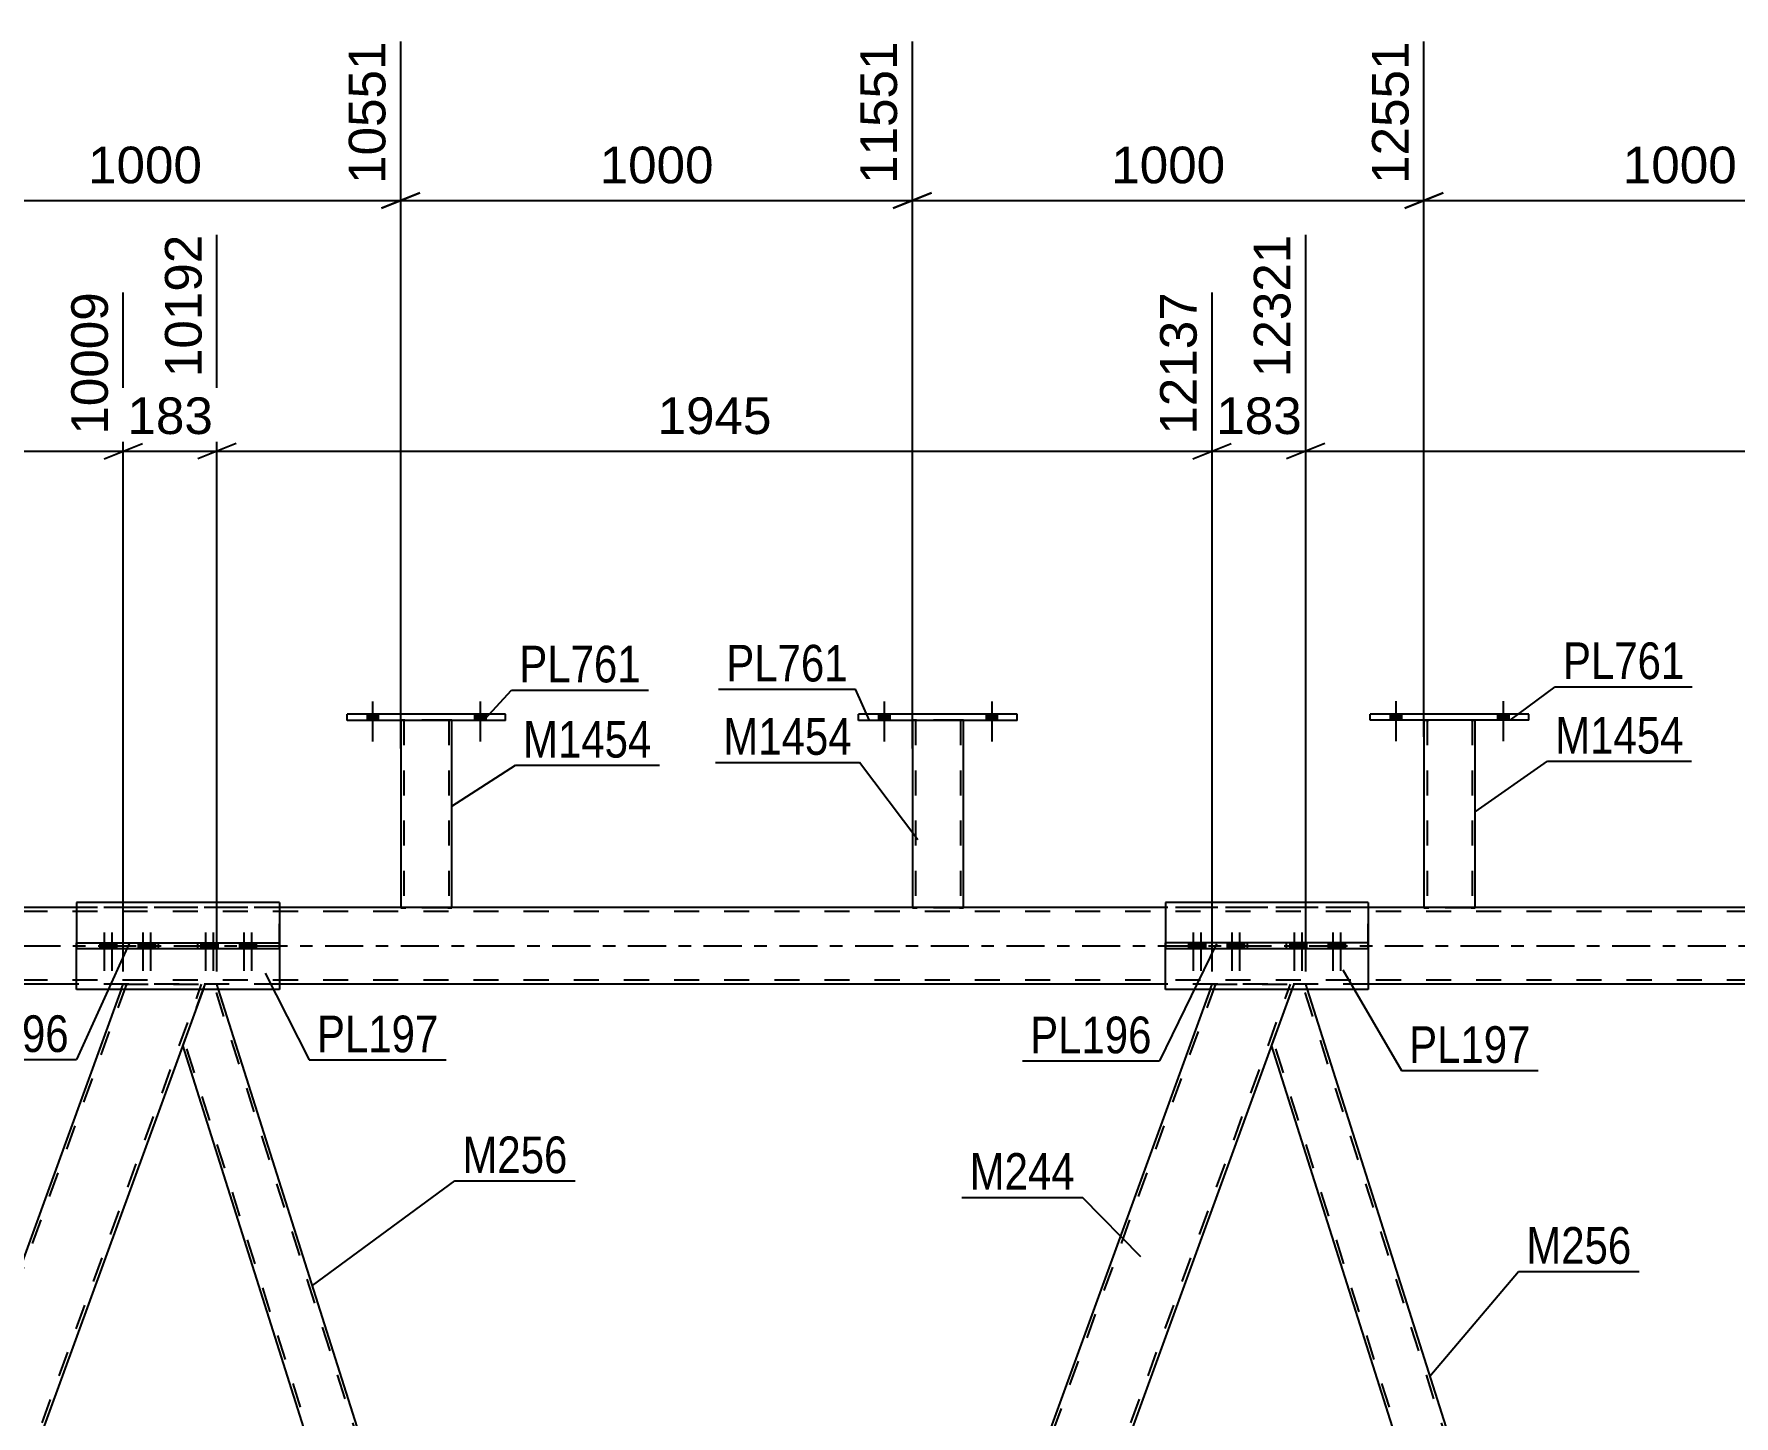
# Model space of a CAD drawing. Header units: millimetres. Extents: x -147 to 694, y -404 to 190.
# Drawn here: x 370.3 to 503.3, y -36.7 to 71.3 of the extents above; entities that cross this region are included whole.
import ezdxf

# ---------------------------------------------------------------- set-up
doc = ezdxf.new("R2010")
doc.units = ezdxf.units.MM
doc.linetypes.add('DXK_LINE_DOT2', pattern=[3.9198, 1.9599, -1.9599])
doc.linetypes.add('DXK_LINE_DOT3', pattern=[5.9187, 2.979, -0.9799, 0.9799, -0.9799])
doc.styles.add('Arial', font='ARIAL.TTF', dxfattribs={"height": 0.2})
doc.styles.add('Arial Narrow', font='ARIALN.TTF', dxfattribs={"height": 0.2})

# ---------------------------------------------------------------- blocks, each defined once
blk = doc.blocks.new('Part-318897192-3953 - 3274')
at = {"color": 2, "linetype": 'Continuous'}
for p, q in [((474.66, 3.4), (458.81, 3.4)), ((458.81, 3.4), (458.81, 0.24)), ((474.66, 3.4), (474.66, 0.24)), ((458.81, -3.4), (458.81, -0.24)), ((474.66, -0.24), (474.66, -3.4)), ((474.66, -3.4), (458.81, -3.4))]:
    blk.add_line(p, q, dxfattribs=at)
at = {"color": 7, "linetype": 'DXK_LINE_DOT2'}
for p, q in [((458.81, 3.4), (458.81, -0.24)), ((474.66, -0.24), (474.66, 3.4)), ((458.81, -0.24), (458.81, 0.24)), ((474.66, -0.24), (474.66, 0.24))]:
    blk.add_line(p, q, dxfattribs=at)
blk = doc.blocks.new('Bolt-318897192-3302 - 3274')
at = {"linetype": 'Continuous'}
for points in [[(376.2, 0.24), (375.48, 0.24), (375.48, -0.24), (376.2, -0.24)], [(376.8, 0.24), (376.08, 0.24), (376.08, -0.24), (376.8, -0.24)], [(379.21, 0.24), (378.49, 0.24), (378.49, -0.24), (379.21, -0.24)], [(379.82, 0.24), (379.1, 0.24), (379.1, -0.24), (379.82, -0.24)]]:
    blk.add_hatch(color=1, dxfattribs=at).paths.add_polyline_path(points)
at = {"color": 1, "linetype": 'Continuous'}
for p, q in [((375.48, 0.24), (375.48, -0.24)), ((375.84, 1.04), (375.84, -1.96)), ((376.08, 0.24), (376.08, -0.24)), ((376.2, 0.24), (376.2, -0.24)), ((376.44, 1.04), (376.44, -1.96)), ((376.8, 0.24), (376.8, -0.24)), ((378.49, 0.24), (378.49, -0.24)), ((378.85, 1.04), (378.85, -1.96)), ((379.1, 0.24), (379.1, -0.24)), ((379.21, 0.24), (379.21, -0.24)), ((379.46, 1.04), (379.46, -1.96)), ((379.82, 0.24), (379.82, -0.24))]:
    blk.add_line(p, q, dxfattribs=at)
blk = doc.blocks.new('Part-318897192-3307 - 3274')
at = {"color": 2, "linetype": 'Continuous'}
for p, q in [((389.53, 3.4), (373.67, 3.4)), ((373.67, 3.4), (373.67, 0.24)), ((389.53, 3.4), (389.53, 0.24)), ((373.67, -3.4), (373.67, -0.24)), ((389.53, -0.24), (389.53, -3.4)), ((389.53, -3.4), (373.67, -3.4))]:
    blk.add_line(p, q, dxfattribs=at)
at = {"color": 7, "linetype": 'DXK_LINE_DOT2'}
for p, q in [((373.67, 3.4), (373.67, -0.24)), ((389.53, -0.24), (389.53, 3.4)), ((373.67, -0.24), (373.67, 0.24)), ((389.53, -0.24), (389.53, 0.24))]:
    blk.add_line(p, q, dxfattribs=at)
blk = doc.blocks.new('Part-318897192-3312 - 3274')
at = {"color": 2, "linetype": 'Continuous'}
for p, q in [((373.67, 0.24), (389.53, 0.24)), ((373.67, 0.24), (373.67, -0.24)), ((380.08, -0.24), (380.08, 0.24)), ((383.12, 0.24), (383.12, -0.24)), ((389.53, 0.24), (389.53, -0.24)), ((389.53, -0.24), (373.67, -0.24))]:
    blk.add_line(p, q, dxfattribs=at)
blk = doc.blocks.new('Bolt-318897192-3947 - 3274')
at = {"linetype": 'Continuous'}
for points in [[(469.24, 0.24), (468.52, 0.24), (468.52, -0.24), (469.24, -0.24)], [(469.84, 0.24), (469.12, 0.24), (469.12, -0.24), (469.84, -0.24)], [(472.26, 0.24), (471.54, 0.24), (471.54, -0.24), (472.26, -0.24)], [(472.86, 0.24), (472.14, 0.24), (472.14, -0.24), (472.86, -0.24)]]:
    blk.add_hatch(color=1, dxfattribs=at).paths.add_polyline_path(points)
at = {"color": 1, "linetype": 'Continuous'}
for p, q in [((468.52, 0.24), (468.52, -0.24)), ((468.88, 1.04), (468.88, -1.96)), ((469.12, 0.24), (469.12, -0.24)), ((469.24, 0.24), (469.24, -0.24)), ((469.48, 1.04), (469.48, -1.96)), ((469.84, 0.24), (469.84, -0.24)), ((471.54, 0.24), (471.54, -0.24)), ((471.9, 1.04), (471.9, -1.96)), ((472.14, 0.24), (472.14, -0.24)), ((472.26, 0.24), (472.26, -0.24)), ((472.5, 1.04), (472.5, -1.96)), ((472.86, 0.24), (472.86, -0.24))]:
    blk.add_line(p, q, dxfattribs=at)
blk = doc.blocks.new('Part-318897192-3668 - 3274')
at = {"color": 2, "linetype": 'Continuous'}
for p, q in [((479.02, 17.64), (479.02, 3)), ((483.02, 3), (483.02, 17.64))]:
    blk.add_line(p, q, dxfattribs=at)
at = {"color": 7, "linetype": 'DXK_LINE_DOT2'}
for p, q in [((479.02, 17.64), (479.02, 17.64)), ((479.02, 17.64), (479.02, 17.64)), ((479.02, 17.64), (479.02, 17.64)), ((479.05, 17.64), (479.02, 17.64)), ((479.02, 17.64), (479.05, 17.64)), ((479.16, 17.64), (479.05, 17.64)), ((479.05, 17.64), (479.16, 17.64)), ((479.31, 17.64), (479.16, 17.64)), ((479.16, 17.64), (479.31, 17.64)), ((479.26, 17.64), (479.26, 17.64)), ((479.26, 17.64), (479.26, 2.99)), ((479.27, 17.64), (479.26, 17.64)), ((479.26, 17.64), (479.27, 17.64)), ((479.33, 17.64), (479.27, 17.64)), ((479.27, 17.64), (479.33, 17.64)), ((482.72, 17.64), (479.31, 17.64)), ((482.72, 17.64), (479.31, 17.64)), ((482.63, 17.64), (479.33, 17.64)), ((479.33, 17.64), (479.4, 17.64)), ((482.71, 17.64), (479.4, 17.64)), ((482.71, 17.64), (482.63, 17.64)), ((482.76, 17.64), (482.71, 17.64)), ((482.71, 17.64), (482.76, 17.64)), ((482.72, 17.64), (482.88, 17.64)), ((482.88, 17.64), (482.72, 17.64)), ((482.78, 17.64), (482.76, 17.64)), ((482.76, 17.64), (482.78, 17.64)), ((482.78, 17.64), (482.78, 17.64)), ((482.78, 17.64), (482.78, 2.99)), ((482.88, 17.64), (482.98, 17.64)), ((482.98, 17.64), (482.88, 17.64)), ((482.98, 17.64), (483.02, 17.64)), ((483.02, 17.64), (482.98, 17.64)), ((483.02, 17.64), (483.02, 17.64)), ((483.02, 17.64), (483.02, 17.64)), ((483.02, 17.64), (483.02, 17.64)), ((479.02, 3), (479.02, 2.99)), ((479.02, 2.99), (479.02, 2.99)), ((479.05, 2.99), (479.02, 2.99)), ((479.02, 2.99), (479.05, 2.99)), ((479.16, 2.99), (479.05, 2.99)), ((479.05, 2.99), (479.16, 2.99)), ((479.31, 2.99), (479.16, 2.99)), ((479.16, 2.99), (479.31, 2.99)), ((479.27, 2.99), (479.26, 2.99)), ((479.26, 2.99), (479.27, 2.99)), ((479.33, 2.99), (479.27, 2.99)), ((479.27, 2.99), (479.33, 2.99)), ((482.72, 2.99), (479.31, 2.99)), ((482.72, 2.99), (479.31, 2.99)), ((482.63, 2.99), (479.33, 2.99)), ((479.33, 2.99), (479.4, 2.99)), ((482.71, 2.99), (479.4, 2.99)), ((482.71, 2.99), (482.63, 2.99)), ((482.76, 2.99), (482.71, 2.99)), ((482.71, 2.99), (482.76, 2.99)), ((482.72, 2.99), (482.88, 2.99)), ((482.88, 2.99), (482.72, 2.99)), ((482.78, 2.99), (482.76, 2.99)), ((482.76, 2.99), (482.78, 2.99)), ((482.88, 2.99), (482.98, 2.99)), ((482.98, 2.99), (482.88, 2.99)), ((482.98, 2.99), (483.02, 2.99)), ((483.02, 2.99), (482.98, 2.99)), ((483.02, 2.99), (483.02, 3)), ((483.02, 2.99), (483.02, 3)), ((483.02, 2.99), (483.02, 2.99))]:
    blk.add_line(p, q, dxfattribs=at)
blk = doc.blocks.new('Part-318897192-3454 - 3274')
at = {"color": 2, "linetype": 'Continuous'}
for p, q in [((474.82, 17.64), (474.82, 18.12)), ((487.22, 18.12), (474.82, 18.12)), ((487.22, 17.64), (474.82, 17.64)), ((487.22, 17.64), (487.22, 18.12))]:
    blk.add_line(p, q, dxfattribs=at)
blk = doc.blocks.new('Part-318897192-3484 - 3274')
at = {"color": 7, "linetype": 'DXK_LINE_DOT2'}
for p, q in [((575.22, 2.68), (-23.04, 2.68)), ((575.22, 3), (118.27, 3)), ((389.53, 3), (373.67, 3)), ((474.66, 3), (458.81, 3)), ((575.22, -2.68), (-23.04, -2.68)), ((389.53, -3), (373.67, -3)), ((474.66, -3), (458.81, -3))]:
    blk.add_line(p, q, dxfattribs=at)
at = {"color": 2, "linetype": 'Continuous'}
for p, q in [((373.67, 3), (304.39, 3)), ((458.81, 3), (389.53, 3)), ((543.94, 3), (474.66, 3)), ((373.67, -3), (304.39, -3)), ((458.81, -3), (389.53, -3)), ((543.94, -3), (474.66, -3))]:
    blk.add_line(p, q, dxfattribs=at)
at = {"color": 7, "linetype": 'DXK_LINE_DOT3'}
blk.add_line((-33.04, 0), (575.22, 0), dxfattribs=at)
blk = doc.blocks.new('Part-318897192-3640 - 3274')
at = {"color": 7, "linetype": 'DXK_LINE_DOT2'}
for p, q in [((399.02, 17.64), (399.02, 17.64)), ((399.02, 17.64), (399.02, 17.63)), ((399.02, 17.64), (399.02, 17.63)), ((399.06, 17.64), (399.02, 17.64)), ((399.02, 17.64), (399.06, 17.64)), ((399.16, 17.64), (399.06, 17.64)), ((399.06, 17.64), (399.16, 17.64)), ((399.32, 17.64), (399.16, 17.64)), ((399.16, 17.64), (399.32, 17.64)), ((399.26, 17.64), (399.26, 17.64)), ((399.26, 17.64), (399.26, 2.99)), ((399.28, 17.64), (399.26, 17.64)), ((399.26, 17.64), (399.28, 17.64)), ((399.33, 17.64), (399.28, 17.64)), ((399.28, 17.64), (399.33, 17.64)), ((402.73, 17.64), (399.32, 17.64)), ((402.73, 17.64), (399.32, 17.64)), ((402.63, 17.64), (399.33, 17.64)), ((399.33, 17.64), (399.41, 17.64)), ((402.71, 17.64), (399.41, 17.64)), ((402.71, 17.64), (402.63, 17.64)), ((402.76, 17.64), (402.71, 17.64)), ((402.71, 17.64), (402.76, 17.64)), ((402.73, 17.64), (402.88, 17.64)), ((402.88, 17.64), (402.73, 17.64)), ((402.78, 17.64), (402.76, 17.64)), ((402.76, 17.64), (402.78, 17.64)), ((402.78, 17.64), (402.78, 17.64)), ((402.78, 17.64), (402.78, 2.99)), ((402.88, 17.64), (402.99, 17.64)), ((402.99, 17.64), (402.88, 17.64)), ((402.99, 17.64), (403.02, 17.64)), ((403.02, 17.64), (402.99, 17.64)), ((403.02, 17.64), (403.02, 17.64)), ((403.02, 17.64), (403.02, 17.63)), ((403.02, 17.63), (403.02, 17.64)), ((399.02, 3), (399.02, 2.99)), ((399.02, 2.99), (399.02, 2.99)), ((399.06, 2.99), (399.02, 2.99)), ((399.02, 2.99), (399.06, 2.99)), ((399.16, 2.99), (399.06, 2.99)), ((399.06, 2.99), (399.16, 2.99)), ((399.32, 2.99), (399.16, 2.99)), ((399.16, 2.99), (399.32, 2.99)), ((399.28, 2.99), (399.26, 2.99)), ((399.26, 2.99), (399.28, 2.99)), ((399.33, 2.99), (399.28, 2.99)), ((399.28, 2.99), (399.33, 2.99)), ((402.73, 2.99), (399.32, 2.99)), ((402.73, 2.99), (399.32, 2.99)), ((402.63, 2.99), (399.33, 2.99)), ((399.33, 2.99), (399.41, 2.99)), ((402.71, 2.99), (399.41, 2.99)), ((402.71, 2.99), (402.63, 2.99)), ((402.76, 2.99), (402.71, 2.99)), ((402.71, 2.99), (402.76, 2.99)), ((402.73, 2.99), (402.88, 2.99)), ((402.88, 2.99), (402.73, 2.99)), ((402.78, 2.99), (402.76, 2.99)), ((402.76, 2.99), (402.78, 2.99)), ((402.88, 2.99), (402.99, 2.99)), ((402.99, 2.99), (402.88, 2.99)), ((402.99, 2.99), (403.02, 2.99)), ((403.02, 2.99), (402.99, 2.99)), ((403.02, 2.99), (403.02, 3)), ((403.02, 2.99), (403.02, 3)), ((403.02, 2.99), (403.02, 2.99))]:
    blk.add_line(p, q, dxfattribs=at)
at = {"color": 2, "linetype": 'Continuous'}
for p, q in [((399.02, 17.63), (399.02, 3)), ((403.02, 3), (403.02, 17.63))]:
    blk.add_line(p, q, dxfattribs=at)
blk = doc.blocks.new('Part-318897192-3645 - 3274')
at = {"color": 2, "linetype": 'Continuous'}
for p, q in [((394.82, 17.63), (394.82, 18.11)), ((407.22, 18.11), (394.82, 18.11)), ((407.22, 17.63), (394.82, 17.63)), ((407.22, 17.63), (407.22, 18.11))]:
    blk.add_line(p, q, dxfattribs=at)
blk = doc.blocks.new('Part-318897192-3650 - 3274')
at = {"color": 7, "linetype": 'DXK_LINE_DOT2'}
for p, q in [((439.02, 17.64), (439.02, 17.64)), ((439.02, 17.64), (439.02, 17.63)), ((439.02, 17.64), (439.02, 17.63)), ((439.05, 17.64), (439.02, 17.64)), ((439.02, 17.64), (439.05, 17.64)), ((439.16, 17.64), (439.05, 17.64)), ((439.05, 17.64), (439.16, 17.64)), ((439.31, 17.64), (439.16, 17.64)), ((439.16, 17.64), (439.31, 17.64)), ((439.26, 17.64), (439.26, 17.64)), ((439.26, 17.64), (439.26, 2.99)), ((439.27, 17.64), (439.26, 17.64)), ((439.26, 17.64), (439.27, 17.64)), ((439.33, 17.64), (439.27, 17.64)), ((439.27, 17.64), (439.33, 17.64)), ((442.72, 17.64), (439.31, 17.64)), ((442.72, 17.64), (439.31, 17.64)), ((442.63, 17.64), (439.33, 17.64)), ((439.33, 17.64), (439.4, 17.64)), ((442.71, 17.64), (439.4, 17.64)), ((442.71, 17.64), (442.63, 17.64)), ((442.76, 17.64), (442.71, 17.64)), ((442.71, 17.64), (442.76, 17.64)), ((442.72, 17.64), (442.88, 17.64)), ((442.88, 17.64), (442.72, 17.64)), ((442.78, 17.64), (442.76, 17.64)), ((442.76, 17.64), (442.78, 17.64)), ((442.78, 17.64), (442.78, 17.64)), ((442.78, 17.64), (442.78, 2.99)), ((442.88, 17.64), (442.98, 17.64)), ((442.98, 17.64), (442.88, 17.64)), ((442.98, 17.64), (443.02, 17.64)), ((443.02, 17.64), (442.98, 17.64)), ((443.02, 17.64), (443.02, 17.64)), ((443.02, 17.64), (443.02, 17.63)), ((443.02, 17.63), (443.02, 17.64)), ((439.02, 3), (439.02, 2.99)), ((439.02, 2.99), (439.02, 2.99)), ((439.05, 2.99), (439.02, 2.99)), ((439.02, 2.99), (439.05, 2.99)), ((439.16, 2.99), (439.05, 2.99)), ((439.05, 2.99), (439.16, 2.99)), ((439.31, 2.99), (439.16, 2.99)), ((439.16, 2.99), (439.31, 2.99)), ((439.27, 2.99), (439.26, 2.99)), ((439.26, 2.99), (439.27, 2.99)), ((439.33, 2.99), (439.27, 2.99)), ((439.27, 2.99), (439.33, 2.99)), ((442.72, 2.99), (439.31, 2.99)), ((442.72, 2.99), (439.31, 2.99)), ((442.63, 2.99), (439.33, 2.99)), ((439.33, 2.99), (439.4, 2.99)), ((442.71, 2.99), (439.4, 2.99)), ((442.71, 2.99), (442.63, 2.99)), ((442.76, 2.99), (442.71, 2.99)), ((442.71, 2.99), (442.76, 2.99)), ((442.72, 2.99), (442.88, 2.99)), ((442.88, 2.99), (442.72, 2.99)), ((442.78, 2.99), (442.76, 2.99)), ((442.76, 2.99), (442.78, 2.99)), ((442.88, 2.99), (442.98, 2.99)), ((442.98, 2.99), (442.88, 2.99)), ((442.98, 2.99), (443.02, 2.99)), ((443.02, 2.99), (442.98, 2.99)), ((443.02, 2.99), (443.02, 3)), ((443.02, 2.99), (443.02, 3)), ((443.02, 2.99), (443.02, 2.99))]:
    blk.add_line(p, q, dxfattribs=at)
at = {"color": 2, "linetype": 'Continuous'}
for p, q in [((439.02, 17.63), (439.02, 3)), ((443.02, 3), (443.02, 17.63))]:
    blk.add_line(p, q, dxfattribs=at)
blk = doc.blocks.new('Bolt-318897192-3653 - 3274')
at = {"linetype": 'Continuous'}
for points in [[(476.38, 17.64), (477.26, 17.64), (477.26, 18.12), (476.38, 18.12)], [(484.78, 17.64), (485.66, 17.64), (485.66, 18.12), (484.78, 18.12)]]:
    blk.add_hatch(color=1, dxfattribs=at).paths.add_polyline_path(points)
at = {"color": 1, "linetype": 'Continuous'}
for p, q in [((476.82, 19.12), (476.82, 16)), ((485.22, 19.12), (485.22, 16)), ((476.38, 18.12), (476.38, 17.64)), ((477.26, 18.12), (477.26, 17.64)), ((484.78, 18.12), (484.78, 17.64)), ((485.66, 18.12), (485.66, 17.64))]:
    blk.add_line(p, q, dxfattribs=at)
blk = doc.blocks.new('Bolt-318897192-3654 - 3274')
at = {"linetype": 'Continuous'}
for points in [[(476.38, 17.64), (477.26, 17.64), (477.26, 18.12), (476.38, 18.12)], [(484.78, 17.64), (485.66, 17.64), (485.66, 18.12), (484.78, 18.12)]]:
    blk.add_hatch(color=1, dxfattribs=at).paths.add_polyline_path(points)
at = {"color": 1, "linetype": 'Continuous'}
for p, q in [((476.82, 19.12), (476.82, 16)), ((485.22, 19.12), (485.22, 16)), ((476.38, 18.12), (476.38, 17.64)), ((477.26, 18.12), (477.26, 17.64)), ((484.78, 18.12), (484.78, 17.64)), ((485.66, 18.12), (485.66, 17.64))]:
    blk.add_line(p, q, dxfattribs=at)
blk = doc.blocks.new('Bolt-318897192-3655 - 3274')
at = {"linetype": 'Continuous'}
for points in [[(436.38, 17.63), (437.26, 17.63), (437.26, 18.11), (436.38, 18.11)], [(444.78, 17.63), (445.66, 17.63), (445.66, 18.11), (444.78, 18.11)]]:
    blk.add_hatch(color=1, dxfattribs=at).paths.add_polyline_path(points)
at = {"color": 1, "linetype": 'Continuous'}
for p, q in [((436.82, 19.11), (436.82, 15.99)), ((445.22, 19.11), (445.22, 15.99)), ((436.38, 18.11), (436.38, 17.63)), ((437.26, 18.11), (437.26, 17.63)), ((444.78, 18.11), (444.78, 17.63)), ((445.66, 18.11), (445.66, 17.63))]:
    blk.add_line(p, q, dxfattribs=at)
blk = doc.blocks.new('Part-318897192-3663 - 3274')
at = {"color": 2, "linetype": 'Continuous'}
for p, q in [((434.82, 17.63), (434.82, 18.11)), ((447.22, 18.11), (434.82, 18.11)), ((447.22, 17.63), (434.82, 17.63)), ((447.22, 17.63), (447.22, 18.11))]:
    blk.add_line(p, q, dxfattribs=at)
blk = doc.blocks.new('Part-318897192-3734 - 3274')
at = {"color": 2, "linetype": 'Continuous'}
for p, q in [((462.3, -3.4), (419.28, -121.6)), ((468.69, -3.4), (425.67, -121.6))]:
    blk.add_line(p, q, dxfattribs=at)
at = {"color": 7, "linetype": 'DXK_LINE_DOT2'}
for p, q in [((462.71, -3), (419.39, -122)), ((425.27, -122), (468.58, -3)), ((462.3, -3.4), (462.45, -3)), ((462.45, -3), (468.84, -3)), ((468.84, -3), (468.69, -3.4))]:
    blk.add_line(p, q, dxfattribs=at)
blk = doc.blocks.new('Part-318897192-3744 - 3274')
at = {"color": 7, "linetype": 'DXK_LINE_DOT2'}
for p, q in [((468.84, -3), (467.1, -7.77)), ((469.78, -3), (468.84, -3)), ((505.87, -117.6), (469.53, -3)), ((469.91, -3.4), (469.78, -3)), ((503.57, -122), (467.23, -7.4))]:
    blk.add_line(p, q, dxfattribs=at)
at = {"color": 2, "linetype": 'Continuous'}
for p, q in [((506.01, -117.23), (469.91, -3.4)), ((503.2, -121.6), (467.1, -7.77))]:
    blk.add_line(p, q, dxfattribs=at)
blk = doc.blocks.new('Bolt-318897192-3765 - 3274')
at = {"linetype": 'Continuous'}
for points in [[(436.38, 17.63), (437.26, 17.63), (437.26, 18.11), (436.38, 18.11)], [(444.78, 17.63), (445.66, 17.63), (445.66, 18.11), (444.78, 18.11)]]:
    blk.add_hatch(color=1, dxfattribs=at).paths.add_polyline_path(points)
at = {"color": 1, "linetype": 'Continuous'}
for p, q in [((436.82, 19.11), (436.82, 15.99)), ((445.22, 19.11), (445.22, 15.99)), ((436.38, 18.11), (436.38, 17.63)), ((437.26, 18.11), (437.26, 17.63)), ((444.78, 18.11), (444.78, 17.63)), ((445.66, 18.11), (445.66, 17.63))]:
    blk.add_line(p, q, dxfattribs=at)
blk = doc.blocks.new('Part-318897192-3783 - 3274')
at = {"color": 2, "linetype": 'Continuous'}
for p, q in [((377.17, -3.4), (334.15, -121.6)), ((383.56, -3.4), (340.53, -121.6))]:
    blk.add_line(p, q, dxfattribs=at)
at = {"color": 7, "linetype": 'DXK_LINE_DOT2'}
for p, q in [((377.57, -3), (334.26, -122)), ((340.13, -122), (383.45, -3)), ((377.17, -3.4), (377.32, -3)), ((377.32, -3), (383.7, -3)), ((383.7, -3), (383.56, -3.4))]:
    blk.add_line(p, q, dxfattribs=at)
blk = doc.blocks.new('Bolt-318897192-3784 - 3274')
at = {"linetype": 'Continuous'}
for points in [[(396.38, 17.63), (397.26, 17.63), (397.26, 18.11), (396.38, 18.11)], [(404.78, 17.63), (405.66, 17.63), (405.66, 18.11), (404.78, 18.11)]]:
    blk.add_hatch(color=1, dxfattribs=at).paths.add_polyline_path(points)
at = {"color": 1, "linetype": 'Continuous'}
for p, q in [((396.82, 19.11), (396.82, 15.99)), ((405.22, 19.11), (405.22, 15.99)), ((396.38, 18.11), (396.38, 17.63)), ((397.26, 18.11), (397.26, 17.63)), ((404.78, 18.11), (404.78, 17.63)), ((405.66, 18.11), (405.66, 17.63))]:
    blk.add_line(p, q, dxfattribs=at)
blk = doc.blocks.new('Bolt-318897192-3785 - 3274')
at = {"linetype": 'Continuous'}
for points in [[(396.38, 17.63), (397.26, 17.63), (397.26, 18.11), (396.38, 18.11)], [(404.78, 17.63), (405.66, 17.63), (405.66, 18.11), (404.78, 18.11)]]:
    blk.add_hatch(color=1, dxfattribs=at).paths.add_polyline_path(points)
at = {"color": 1, "linetype": 'Continuous'}
for p, q in [((396.82, 19.11), (396.82, 15.99)), ((405.22, 19.11), (405.22, 15.99)), ((396.38, 18.11), (396.38, 17.63)), ((397.26, 18.11), (397.26, 17.63)), ((404.78, 18.11), (404.78, 17.63)), ((405.66, 18.11), (405.66, 17.63))]:
    blk.add_line(p, q, dxfattribs=at)
blk = doc.blocks.new('Bolt-318897192-3948 - 3274')
at = {"linetype": 'Continuous'}
for points in [[(461.33, 0.24), (460.61, 0.24), (460.61, -0.24), (461.33, -0.24)], [(461.93, 0.24), (461.21, 0.24), (461.21, -0.24), (461.93, -0.24)], [(464.35, 0.24), (463.63, 0.24), (463.63, -0.24), (464.35, -0.24)], [(464.95, 0.24), (464.23, 0.24), (464.23, -0.24), (464.95, -0.24)]]:
    blk.add_hatch(color=1, dxfattribs=at).paths.add_polyline_path(points)
at = {"color": 1, "linetype": 'Continuous'}
for p, q in [((460.61, 0.24), (460.61, -0.24)), ((460.97, 1.04), (460.97, -1.96)), ((461.21, 0.24), (461.21, -0.24)), ((461.33, 0.24), (461.33, -0.24)), ((461.57, 1.04), (461.57, -1.96)), ((461.93, 0.24), (461.93, -0.24)), ((463.63, 0.24), (463.63, -0.24)), ((463.99, 1.04), (463.99, -1.96)), ((464.23, 0.24), (464.23, -0.24)), ((464.35, 0.24), (464.35, -0.24)), ((464.59, 1.04), (464.59, -1.96)), ((464.95, 0.24), (464.95, -0.24))]:
    blk.add_line(p, q, dxfattribs=at)
blk = doc.blocks.new('Part-318897192-3897 - 3274')
at = {"color": 7, "linetype": 'DXK_LINE_DOT2'}
for p, q in [((383.7, -3), (381.97, -7.77)), ((384.65, -3), (383.7, -3)), ((420.74, -117.6), (384.4, -3)), ((384.78, -3.4), (384.65, -3)), ((418.44, -122), (382.1, -7.4))]:
    blk.add_line(p, q, dxfattribs=at)
at = {"color": 2, "linetype": 'Continuous'}
for p, q in [((420.87, -117.23), (384.78, -3.4)), ((418.06, -121.6), (381.97, -7.77))]:
    blk.add_line(p, q, dxfattribs=at)
blk = doc.blocks.new('Part-318897192-3958 - 3274')
at = {"color": 2, "linetype": 'Continuous'}
for p, q in [((465.22, 0.24), (458.81, 0.24)), ((458.81, 0.24), (458.81, -0.24)), ((474.66, 0.24), (465.22, 0.24)), ((465.22, -0.24), (465.22, 0.24)), ((468.25, 0.24), (468.25, -0.24)), ((474.66, 0.24), (474.66, -0.24)), ((474.66, -0.24), (458.81, -0.24))]:
    blk.add_line(p, q, dxfattribs=at)
blk = doc.blocks.new('Bolt-318897192-3959 - 3274')
at = {"linetype": 'Continuous'}
for points in [[(384.11, 0.24), (383.39, 0.24), (383.39, -0.24), (384.11, -0.24)], [(384.71, 0.24), (383.99, 0.24), (383.99, -0.24), (384.71, -0.24)], [(387.12, 0.24), (386.4, 0.24), (386.4, -0.24), (387.12, -0.24)], [(387.72, 0.24), (387, 0.24), (387, -0.24), (387.72, -0.24)]]:
    blk.add_hatch(color=1, dxfattribs=at).paths.add_polyline_path(points)
at = {"color": 1, "linetype": 'Continuous'}
for p, q in [((383.39, 0.24), (383.39, -0.24)), ((383.75, 1.04), (383.75, -1.96)), ((383.99, 0.24), (383.99, -0.24)), ((384.11, 0.24), (384.11, -0.24)), ((384.35, 1.04), (384.35, -1.96)), ((384.71, 0.24), (384.71, -0.24)), ((386.4, 0.24), (386.4, -0.24)), ((386.76, 1.04), (386.76, -1.96)), ((387, 0.24), (387, -0.24)), ((387.12, 0.24), (387.12, -0.24)), ((387.36, 1.04), (387.36, -1.96)), ((387.72, 0.24), (387.72, -0.24))]:
    blk.add_line(p, q, dxfattribs=at)
blk = doc.blocks.new('StraightDimension-318897192-4734 - 3274')
at = {"color": 7, "linetype": 'Continuous'}
for p, q in [((469.78, -2), (469.78, 55.58)), ((462.45, -2), (462.45, 51.08)), ((460.95, 38.06), (463.95, 39.26)), ((462.45, 38.66), (469.78, 38.66)), ((471.28, 39.26), (468.28, 38.06))]:
    blk.add_line(p, q, dxfattribs=at)
at = {"color": 0}
blk.add_wipeout([(470.05, 39.41), (470.05, 43.61), (462.18, 43.61), (462.18, 39.41)], dxfattribs=at)
at = {"color": 3, "style": 'Arial'}
blk.add_text('183', height=2.865, dxfattribs=at).set_placement((462.78, 40.01))
at = {"color": 0, "linetype": 'Continuous'}
blk.add_wipeout([(469.18, 56.18), (464.98, 56.18), (464.98, 43.86), (469.18, 43.86)], dxfattribs=at)
at = {"color": 3, "linetype": 'Continuous', "style": 'Arial'}
blk.add_text('12321', height=2.865, rotation=90.0002, dxfattribs=at).set_placement((468.58, 44.46))
blk = doc.blocks.new('StraightDimension-318897192-4735 - 3274')
at = {"color": 7, "linetype": 'Continuous'}
for p, q in [((384.65, -2), (384.65, 55.58)), ((462.45, -2), (462.45, 51.08)), ((386.15, 39.26), (383.15, 38.06)), ((384.65, 38.66), (462.45, 38.66)), ((460.95, 38.06), (463.95, 39.26))]:
    blk.add_line(p, q, dxfattribs=at)
at = {"color": 0}
blk.add_wipeout([(428.6, 39.41), (428.6, 43.61), (418.5, 43.61), (418.5, 39.41)], dxfattribs=at)
at = {"color": 3, "style": 'Arial'}
blk.add_text('1945', height=2.865, dxfattribs=at).set_placement((419.1, 40.01))
at = {"color": 0, "linetype": 'Continuous'}
blk.add_wipeout([(461.85, 51.68), (457.65, 51.68), (457.65, 39.36), (461.85, 39.36)], dxfattribs=at)
at = {"color": 3, "linetype": 'Continuous', "style": 'Arial'}
blk.add_text('12137', height=2.865, rotation=90.0002, dxfattribs=at).set_placement((461.25, 39.96))
blk = doc.blocks.new('StraightDimension-318897192-4733 - 3274')
at = {"color": 7, "linetype": 'Continuous'}
for p, q in [((469.78, -2), (469.78, 55.58)), ((547.58, -2), (547.58, 51.08)), ((471.28, 39.26), (468.28, 38.06)), ((469.78, 38.66), (547.58, 38.66)), ((546.08, 38.06), (549.08, 39.26))]:
    blk.add_line(p, q, dxfattribs=at)
at = {"color": 0}
blk.add_wipeout([(513.73, 39.41), (513.73, 43.61), (503.64, 43.61), (503.64, 39.41)], dxfattribs=at)
at = {"color": 3, "style": 'Arial'}
blk.add_text('1945', height=2.865, dxfattribs=at).set_placement((504.24, 40.01))
at = {"color": 0, "linetype": 'Continuous'}
blk.add_wipeout([(546.98, 51.68), (542.78, 51.68), (542.78, 39.36), (546.98, 39.36)], dxfattribs=at)
at = {"color": 3, "linetype": 'Continuous', "style": 'Arial'}
blk.add_text('14266', height=2.865, rotation=90.0002, dxfattribs=at).set_placement((546.38, 39.96))
blk = doc.blocks.new('StraightDimension-318897192-4737 - 3274')
at = {"color": 7, "linetype": 'Continuous'}
for p, q in [((299.52, -2), (299.52, 53.36)), ((377.32, -2), (377.32, 51.08)), ((301.02, 39.26), (298.02, 38.06)), ((299.52, 38.66), (377.32, 38.66)), ((375.82, 38.06), (378.82, 39.26))]:
    blk.add_line(p, q, dxfattribs=at)
at = {"color": 0}
blk.add_wipeout([(343.46, 39.41), (343.46, 43.61), (333.37, 43.61), (333.37, 39.41)], dxfattribs=at)
at = {"color": 3, "style": 'Arial'}
blk.add_text('1945', height=2.865, dxfattribs=at).set_placement((333.97, 40.01))
at = {"color": 0, "linetype": 'Continuous'}
blk.add_wipeout([(376.72, 51.68), (372.52, 51.68), (372.52, 39.36), (376.72, 39.36)], dxfattribs=at)
at = {"color": 3, "linetype": 'Continuous', "style": 'Arial'}
blk.add_text('10009', height=2.865, rotation=90.0002, dxfattribs=at).set_placement((376.12, 39.96))
blk = doc.blocks.new('StraightDimension-318897192-10636 - 3274')
at = {"color": 7, "linetype": 'Continuous'}
for p, q in [((439.02, 15.44), (439.02, 70.68)), ((479.02, 16.33), (479.02, 70.68)), ((440.52, 58.86), (437.52, 57.66)), ((477.52, 57.66), (480.52, 58.86)), ((439.02, 58.26), (479.02, 58.26))]:
    blk.add_line(p, q, dxfattribs=at)
at = {"color": 0}
blk.add_wipeout([(464.06, 59.01), (464.06, 63.21), (453.97, 63.21), (453.97, 59.01)], dxfattribs=at)
at = {"color": 3, "style": 'Arial'}
blk.add_text('1000', height=2.865, dxfattribs=at).set_placement((454.57, 59.61))
at = {"color": 0, "linetype": 'Continuous'}
blk.add_wipeout([(478.42, 71.28), (474.22, 71.28), (474.22, 58.96), (478.42, 58.96)], dxfattribs=at)
at = {"color": 3, "linetype": 'Continuous', "style": 'Arial'}
blk.add_text('12551', height=2.865, rotation=90.0002, dxfattribs=at).set_placement((477.82, 59.56))
blk = doc.blocks.new('StraightDimension-318897192-10637 - 3274')
at = {"color": 7, "linetype": 'Continuous'}
for p, q in [((399.02, 15.44), (399.02, 70.68)), ((439.02, 15.44), (439.02, 70.68)), ((400.52, 58.86), (397.52, 57.66)), ((437.52, 57.66), (440.52, 58.86)), ((399.02, 58.26), (439.02, 58.26))]:
    blk.add_line(p, q, dxfattribs=at)
at = {"color": 0}
blk.add_wipeout([(424.07, 59.01), (424.07, 63.21), (413.97, 63.21), (413.97, 59.01)], dxfattribs=at)
at = {"color": 3, "style": 'Arial'}
blk.add_text('1000', height=2.865, dxfattribs=at).set_placement((414.57, 59.61))
at = {"color": 0, "linetype": 'Continuous'}
blk.add_wipeout([(438.42, 71.28), (434.22, 71.28), (434.22, 58.96), (438.42, 58.96)], dxfattribs=at)
at = {"color": 3, "linetype": 'Continuous', "style": 'Arial'}
blk.add_text('11551', height=2.865, rotation=90.0002, dxfattribs=at).set_placement((437.82, 59.56))
blk = doc.blocks.new('StraightDimension-318897192-4736 - 3274')
at = {"color": 7, "linetype": 'Continuous'}
for p, q in [((384.65, -2), (384.65, 55.58)), ((377.32, -2), (377.32, 51.08)), ((375.82, 38.06), (378.82, 39.26)), ((377.32, 38.66), (384.65, 38.66)), ((386.15, 39.26), (383.15, 38.06))]:
    blk.add_line(p, q, dxfattribs=at)
at = {"color": 0}
blk.add_wipeout([(384.92, 39.41), (384.92, 43.61), (377.05, 43.61), (377.05, 39.41)], dxfattribs=at)
at = {"color": 3, "style": 'Arial'}
blk.add_text('183', height=2.865, dxfattribs=at).set_placement((377.65, 40.01))
at = {"color": 0, "linetype": 'Continuous'}
blk.add_wipeout([(384.05, 56.18), (379.85, 56.18), (379.85, 43.86), (384.05, 43.86)], dxfattribs=at)
at = {"color": 3, "linetype": 'Continuous', "style": 'Arial'}
blk.add_text('10192', height=2.865, rotation=90.0002, dxfattribs=at).set_placement((383.45, 44.46))
blk = doc.blocks.new('StraightDimension-318897192-10635 - 3274')
at = {"color": 7, "linetype": 'Continuous'}
for p, q in [((479.02, 16.33), (479.02, 70.68)), ((519.02, 16.33), (519.02, 70.68)), ((480.52, 58.86), (477.52, 57.66)), ((517.52, 57.66), (520.52, 58.86)), ((479.02, 58.26), (519.02, 58.26))]:
    blk.add_line(p, q, dxfattribs=at)
at = {"color": 0}
blk.add_wipeout([(504.07, 59.01), (504.07, 63.21), (493.97, 63.21), (493.97, 59.01)], dxfattribs=at)
at = {"color": 3, "style": 'Arial'}
blk.add_text('1000', height=2.865, dxfattribs=at).set_placement((494.57, 59.61))
at = {"color": 0, "linetype": 'Continuous'}
blk.add_wipeout([(518.42, 71.28), (514.22, 71.28), (514.22, 58.96), (518.42, 58.96)], dxfattribs=at)
at = {"color": 3, "linetype": 'Continuous', "style": 'Arial'}
blk.add_text('13551', height=2.865, rotation=90.0002, dxfattribs=at).set_placement((517.82, 59.56))
blk = doc.blocks.new('StraightDimension-318897192-10638 - 3274')
at = {"color": 7, "linetype": 'Continuous'}
for p, q in [((399.02, 15.44), (399.02, 70.68)), ((359.02, 15.44), (359.02, 68.45)), ((360.52, 58.86), (357.52, 57.66)), ((397.52, 57.66), (400.52, 58.86)), ((359.02, 58.26), (399.02, 58.26))]:
    blk.add_line(p, q, dxfattribs=at)
at = {"color": 0}
blk.add_wipeout([(384.07, 59.01), (384.07, 63.21), (373.97, 63.21), (373.97, 59.01)], dxfattribs=at)
at = {"color": 3, "style": 'Arial'}
blk.add_text('1000', height=2.865, dxfattribs=at).set_placement((374.57, 59.61))
at = {"color": 0, "linetype": 'Continuous'}
blk.add_wipeout([(398.42, 71.28), (394.22, 71.28), (394.22, 58.96), (398.42, 58.96)], dxfattribs=at)
at = {"color": 3, "linetype": 'Continuous', "style": 'Arial'}
blk.add_text('10551', height=2.865, rotation=90.0002, dxfattribs=at).set_placement((397.82, 59.56))
blk = doc.blocks.new('Mark-318897192-3303 - 3274')
at = {"color": 0}
blk.add_wipeout([(401.98, -8.31), (401.98, -5.31), (392.47, -5.31), (392.47, -8.31)], dxfattribs=at)
blk.add_wipeout([(401.98, -8.31), (401.98, -5.31), (392.47, -5.31), (392.47, -8.31)], dxfattribs=at)
at = {"color": 30, "linetype": 'Continuous'}
for p, q in [((388.42, -2.14), (391.87, -8.91)), ((391.87, -8.91), (402.58, -8.91))]:
    blk.add_line(p, q, dxfattribs=at)
at = {"color": 3, "style": 'Arial Narrow'}
blk.add_text('PL197', height=2.863, dxfattribs=at).set_placement((392.47, -8.31))
blk = doc.blocks.new('Mark-318897192-3308 - 3274')
at = {"color": 0}
blk.add_wipeout([(373.07, -8.29), (373.07, -5.29), (363.57, -5.29), (363.57, -8.29)], dxfattribs=at)
blk.add_wipeout([(373.07, -8.29), (373.07, -5.29), (363.57, -5.29), (363.57, -8.29)], dxfattribs=at)
at = {"color": 30, "linetype": 'Continuous'}
for p in [(377.79, 0.18), (362.97, -8.89)]:
    blk.add_line(p, (373.67, -8.89), dxfattribs=at)
at = {"color": 3, "style": 'Arial Narrow'}
blk.add_text('PL196', height=2.863, dxfattribs=at).set_placement((363.57, -8.29))
blk = doc.blocks.new('Mark-318897192-3730 - 3274')
at = {"color": 0}
blk.add_wipeout([(451.72, -19.06), (451.72, -16.06), (443.5, -16.06), (443.5, -19.06)], dxfattribs=at)
blk.add_wipeout([(451.72, -19.06), (451.72, -16.06), (443.5, -16.06), (443.5, -19.06)], dxfattribs=at)
at = {"color": 30, "linetype": 'Continuous'}
for p in [(442.9, -19.66), (456.87, -24.3)]:
    blk.add_line(p, (452.32, -19.66), dxfattribs=at)
at = {"color": 3, "style": 'Arial Narrow'}
blk.add_text('M244', height=2.863, dxfattribs=at).set_placement((443.5, -19.06))
blk = doc.blocks.new('Mark-318897192-3450 - 3274')
at = {"color": 0}
blk.add_wipeout([(499.39, 20.86), (499.39, 23.86), (489.89, 23.86), (489.89, 20.86)], dxfattribs=at)
blk.add_wipeout([(499.39, 20.86), (499.39, 23.86), (489.89, 23.86), (489.89, 20.86)], dxfattribs=at)
at = {"color": 30, "linetype": 'Continuous'}
for p, q in [((485.76, 17.64), (489.29, 20.26)), ((489.29, 20.26), (499.99, 20.26))]:
    blk.add_line(p, q, dxfattribs=at)
at = {"color": 3, "style": 'Arial Narrow'}
blk.add_text('PL761', height=2.863, dxfattribs=at).set_placement((489.89, 20.86))
blk = doc.blocks.new('Mark-318897192-3636 - 3274')
at = {"color": 0}
blk.add_wipeout([(418.64, 14.72), (418.64, 17.72), (408.58, 17.72), (408.58, 14.72)], dxfattribs=at)
blk.add_wipeout([(418.64, 14.72), (418.64, 17.72), (408.58, 17.72), (408.58, 14.72)], dxfattribs=at)
at = {"color": 30, "linetype": 'Continuous'}
for p, q in [((403.02, 10.92), (407.98, 14.12)), ((407.98, 14.12), (419.24, 14.12))]:
    blk.add_line(p, q, dxfattribs=at)
at = {"color": 3, "style": 'Arial Narrow'}
blk.add_text('M1454', height=2.863, dxfattribs=at).set_placement((408.58, 14.72))
blk = doc.blocks.new('Mark-318897192-3641 - 3274')
at = {"color": 0}
blk.add_wipeout([(417.8, 20.6), (417.8, 23.6), (408.29, 23.6), (408.29, 20.6)], dxfattribs=at)
blk.add_wipeout([(417.8, 20.6), (417.8, 23.6), (408.29, 23.6), (408.29, 20.6)], dxfattribs=at)
at = {"color": 30, "linetype": 'Continuous'}
for p, q in [((405.6, 17.72), (407.69, 20)), ((407.69, 20), (418.4, 20))]:
    blk.add_line(p, q, dxfattribs=at)
at = {"color": 3, "style": 'Arial Narrow'}
blk.add_text('PL761', height=2.863, dxfattribs=at).set_placement((408.29, 20.6))
blk = doc.blocks.new('Mark-318897192-3646 - 3274')
at = {"color": 0}
blk.add_wipeout([(434.29, 14.94), (434.29, 17.94), (424.24, 17.94), (424.24, 14.94)], dxfattribs=at)
blk.add_wipeout([(434.29, 14.94), (434.29, 17.94), (424.24, 17.94), (424.24, 14.94)], dxfattribs=at)
at = {"color": 30, "linetype": 'Continuous'}
for p in [(423.64, 14.34), (439.44, 8.28)]:
    blk.add_line(p, (434.89, 14.34), dxfattribs=at)
at = {"color": 3, "style": 'Arial Narrow'}
blk.add_text('M1454', height=2.863, dxfattribs=at).set_placement((424.24, 14.94))
blk = doc.blocks.new('Mark-318897192-3659 - 3274')
at = {"color": 0}
blk.add_wipeout([(433.97, 20.67), (433.97, 23.67), (424.47, 23.67), (424.47, 20.67)], dxfattribs=at)
blk.add_wipeout([(433.97, 20.67), (433.97, 23.67), (424.47, 23.67), (424.47, 20.67)], dxfattribs=at)
at = {"color": 30, "linetype": 'Continuous'}
for p in [(423.87, 20.07), (435.67, 17.63)]:
    blk.add_line(p, (434.57, 20.07), dxfattribs=at)
at = {"color": 3, "style": 'Arial Narrow'}
blk.add_text('PL761', height=2.863, dxfattribs=at).set_placement((424.47, 20.67))
blk = doc.blocks.new('Mark-318897192-3664 - 3274')
at = {"color": 0}
blk.add_wipeout([(499.33, 15.04), (499.33, 18.04), (489.28, 18.04), (489.28, 15.04)], dxfattribs=at)
blk.add_wipeout([(499.33, 15.04), (499.33, 18.04), (489.28, 18.04), (489.28, 15.04)], dxfattribs=at)
at = {"color": 30, "linetype": 'Continuous'}
for p, q in [((483.02, 10.47), (488.68, 14.44)), ((488.68, 14.44), (499.93, 14.44))]:
    blk.add_line(p, q, dxfattribs=at)
at = {"color": 3, "style": 'Arial Narrow'}
blk.add_text('M1454', height=2.863, dxfattribs=at).set_placement((489.28, 15.04))
blk = doc.blocks.new('Mark-318897192-3740 - 3274')
at = {"color": 0}
blk.add_wipeout([(495.25, -24.84), (495.25, -21.84), (487.02, -21.84), (487.02, -24.84)], dxfattribs=at)
blk.add_wipeout([(495.25, -24.84), (495.25, -21.84), (487.02, -21.84), (487.02, -24.84)], dxfattribs=at)
at = {"color": 30, "linetype": 'Continuous'}
for p, q in [((479.49, -33.62), (486.42, -25.44)), ((486.42, -25.44), (495.85, -25.44))]:
    blk.add_line(p, q, dxfattribs=at)
at = {"color": 3, "style": 'Arial Narrow'}
blk.add_text('M256', height=2.863, dxfattribs=at).set_placement((487.02, -24.84))
blk = doc.blocks.new('Mark-318897192-3954 - 3274')
at = {"color": 0}
blk.add_wipeout([(457.74, -8.39), (457.74, -5.39), (448.23, -5.39), (448.23, -8.39)], dxfattribs=at)
blk.add_wipeout([(457.74, -8.39), (457.74, -5.39), (448.23, -5.39), (448.23, -8.39)], dxfattribs=at)
at = {"color": 30, "linetype": 'Continuous'}
for p in [(462.81, 0.16), (447.63, -8.99)]:
    blk.add_line(p, (458.34, -8.99), dxfattribs=at)
at = {"color": 3, "style": 'Arial Narrow'}
blk.add_text('PL196', height=2.863, dxfattribs=at).set_placement((448.23, -8.39))
blk = doc.blocks.new('Mark-318897192-3893 - 3274')
at = {"color": 0}
blk.add_wipeout([(412.06, -17.76), (412.06, -14.76), (403.84, -14.76), (403.84, -17.76)], dxfattribs=at)
blk.add_wipeout([(412.06, -17.76), (412.06, -14.76), (403.84, -14.76), (403.84, -17.76)], dxfattribs=at)
at = {"color": 30, "linetype": 'Continuous'}
for p, q in [((392.12, -26.55), (403.24, -18.36)), ((403.24, -18.36), (412.66, -18.36))]:
    blk.add_line(p, q, dxfattribs=at)
at = {"color": 3, "style": 'Arial Narrow'}
blk.add_text('M256', height=2.863, dxfattribs=at).set_placement((403.84, -17.76))
blk = doc.blocks.new('Mark-318897192-3949 - 3274')
at = {"color": 0}
blk.add_wipeout([(487.36, -9.14), (487.36, -6.14), (477.86, -6.14), (477.86, -9.14)], dxfattribs=at)
blk.add_wipeout([(487.36, -9.14), (487.36, -6.14), (477.86, -6.14), (477.86, -9.14)], dxfattribs=at)
at = {"color": 30, "linetype": 'Continuous'}
for p, q in [((472.67, -1.87), (477.26, -9.74)), ((477.26, -9.74), (487.96, -9.74))]:
    blk.add_line(p, q, dxfattribs=at)
at = {"color": 3, "style": 'Arial Narrow'}
blk.add_text('PL197', height=2.863, dxfattribs=at).set_placement((477.86, -9.14))

msp = doc.modelspace()

# ---------------------------------------------------------------- block references
for name in ['Bolt-318897192-3784 - 3274', 'Bolt-318897192-3785 - 3274', 'Bolt-318897192-3655 - 3274', 'Bolt-318897192-3765 - 3274', 'Bolt-318897192-3653 - 3274', 'Bolt-318897192-3654 - 3274', 'Part-318897192-3645 - 3274', 'Part-318897192-3640 - 3274', 'Part-318897192-3663 - 3274', 'Part-318897192-3650 - 3274', 'Part-318897192-3454 - 3274', 'Part-318897192-3668 - 3274', 'Part-318897192-3484 - 3274', 'Part-318897192-3307 - 3274', 'Part-318897192-3953 - 3274', 'Part-318897192-3312 - 3274', 'Bolt-318897192-3302 - 3274', 'Bolt-318897192-3959 - 3274', 'Part-318897192-3958 - 3274', 'Bolt-318897192-3948 - 3274', 'Bolt-318897192-3947 - 3274', 'Part-318897192-3783 - 3274', 'Part-318897192-3897 - 3274', 'Part-318897192-3734 - 3274', 'Part-318897192-3744 - 3274']:
    msp.add_blockref(name, (0, 0))

# ---------------------------------------------------------------- next in the draw order: block references
for name in ['StraightDimension-318897192-4734 - 3274', 'StraightDimension-318897192-4737 - 3274', 'Mark-318897192-3893 - 3274', 'Mark-318897192-3730 - 3274', 'Mark-318897192-3740 - 3274']:
    msp.add_blockref(name, (0, 0))

# ---------------------------------------------------------------- next in the draw order: block references
for name in ['StraightDimension-318897192-4735 - 3274', 'StraightDimension-318897192-4733 - 3274']:
    msp.add_blockref(name, (0, 0))

# ---------------------------------------------------------------- next in the draw order: block references
for name in ['StraightDimension-318897192-10636 - 3274', 'StraightDimension-318897192-4736 - 3274', 'Mark-318897192-3954 - 3274', 'Mark-318897192-3303 - 3274', 'Mark-318897192-3949 - 3274']:
    msp.add_blockref(name, (0, 0))

# ---------------------------------------------------------------- next in the draw order: block references
for name in ['StraightDimension-318897192-10637 - 3274', 'StraightDimension-318897192-10635 - 3274', 'Mark-318897192-3308 - 3274']:
    msp.add_blockref(name, (0, 0))

# ---------------------------------------------------------------- next in the draw order: block references
for name in ['StraightDimension-318897192-10638 - 3274', 'Mark-318897192-3450 - 3274', 'Mark-318897192-3636 - 3274', 'Mark-318897192-3646 - 3274']:
    msp.add_blockref(name, (0, 0))

# ---------------------------------------------------------------- next in the draw order: block references
for name in ['Mark-318897192-3641 - 3274', 'Mark-318897192-3659 - 3274', 'Mark-318897192-3664 - 3274']:
    msp.add_blockref(name, (0, 0))

doc.saveas('drawing.dxf')
